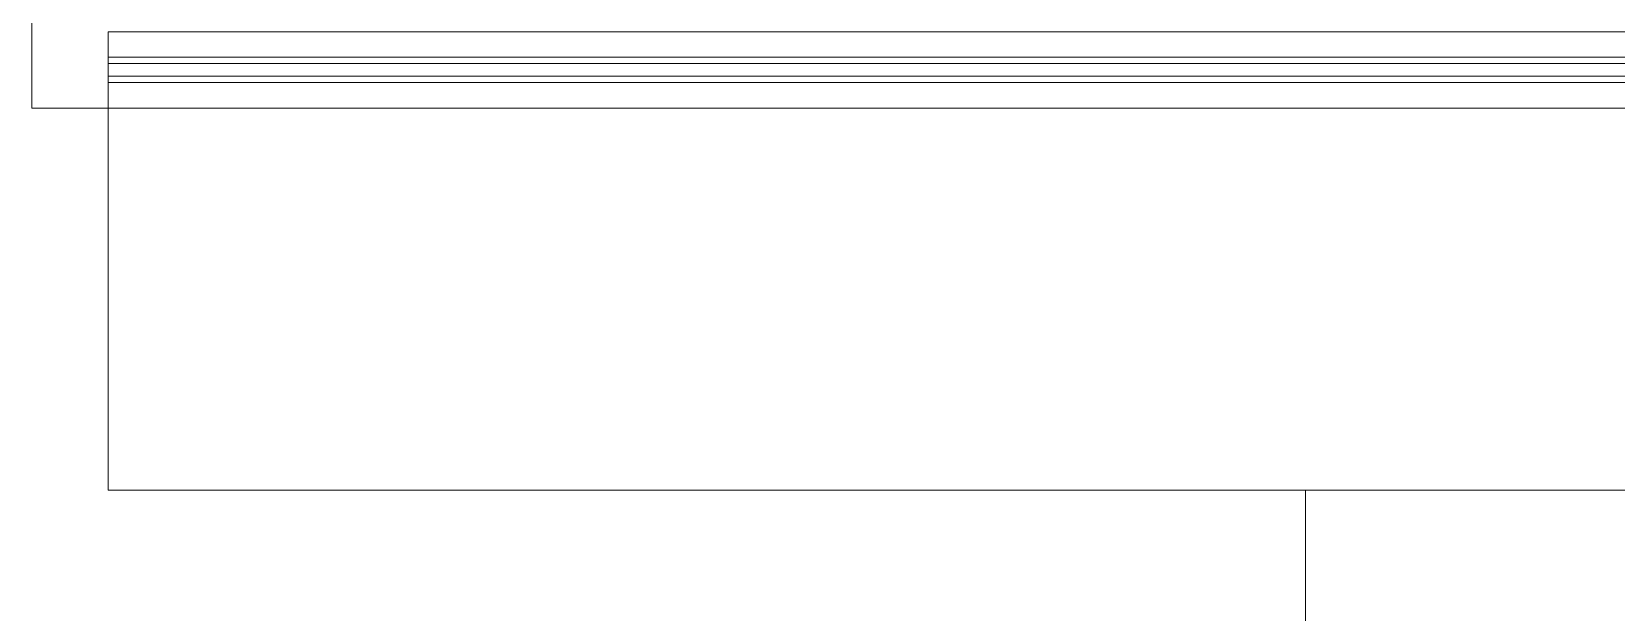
# Model space of a CAD drawing. Header units: inches. Extents: x -1106 to 1409, y -1111 to 918.
# Drawn here: x 242 to 304.2, y 467.5 to 490.3 of the extents above; entities that cross this region are included whole.
import ezdxf

# ---------------------------------------------------------------- set-up
doc = ezdxf.new("R2010")
doc.units = ezdxf.units.IN
doc.header["$MEASUREMENT"] = 0
doc.layers.add('A-DETL-THIN', color=151, linetype='Continuous', lineweight=13)
doc.layers.add('I-FURN', color=30, linetype='Continuous', lineweight=9)

# ---------------------------------------------------------------- blocks, each defined once
blk = doc.blocks.new('Workstation 3D - Workstation 3D-V95-7TH FLOOR TELECOM UNDERFLOOR ROUTING PLAN')
at = {"layer": 'I-FURN', "color": 53}
for p, q in [((28.5, -11.013), (28.5, 59)), ((28.5, 59), (43.5, 59)), ((44.5, 59), (43.5, 59)), ((43.5, 59), (43.5, -11.013)), ((43.5, 59), (43.5, -11.013)), ((44.75, 59), (44.5, 59)), ((44.5, 59), (44.5, -11.013)), ((45.25, 59), (44.75, 59)), ((44.75, 59), (44.75, -11.013)), ((45.25, -11.013), (45.25, 59)), ((45.5, 59), (45.25, 59)), ((45.5, -11.013), (45.5, 59)), ((46.5, 59), (45.5, 59)), ((46.5, -13.013), (46.5, 59)), ((28.5, 12), (-28.5, 12))]:
    blk.add_line(p, q, dxfattribs=at)
blk = doc.blocks.new('18433_1 - AEO NY - CENTRAL_rvt-1-7TH FLOOR TELECOM UNDERFLOOR ROUTING PLAN')
at = {"layer": 'A-DETL-THIN', "color": 53, "lineweight": 9}
for p, q in [((242.03, 487.323), (242.03, 514.323)), ((245.03, 487.323), (242.03, 487.323))]:
    blk.add_line(p, q, dxfattribs=at)
at = {"color": 53, "lineweight": 9, "rotation": 89.99999999999939}
blk.add_blockref('Workstation 3D - Workstation 3D-V95-7TH FLOOR TELECOM UNDERFLOOR ROUTING PLAN', (304.03, 443.823), dxfattribs=at)

msp = doc.modelspace()

# ---------------------------------------------------------------- block references
at = {"lineweight": 5}
msp.add_blockref('18433_1 - AEO NY - CENTRAL_rvt-1-7TH FLOOR TELECOM UNDERFLOOR ROUTING PLAN', (0, 0), dxfattribs=at)

doc.saveas('drawing.dxf')
